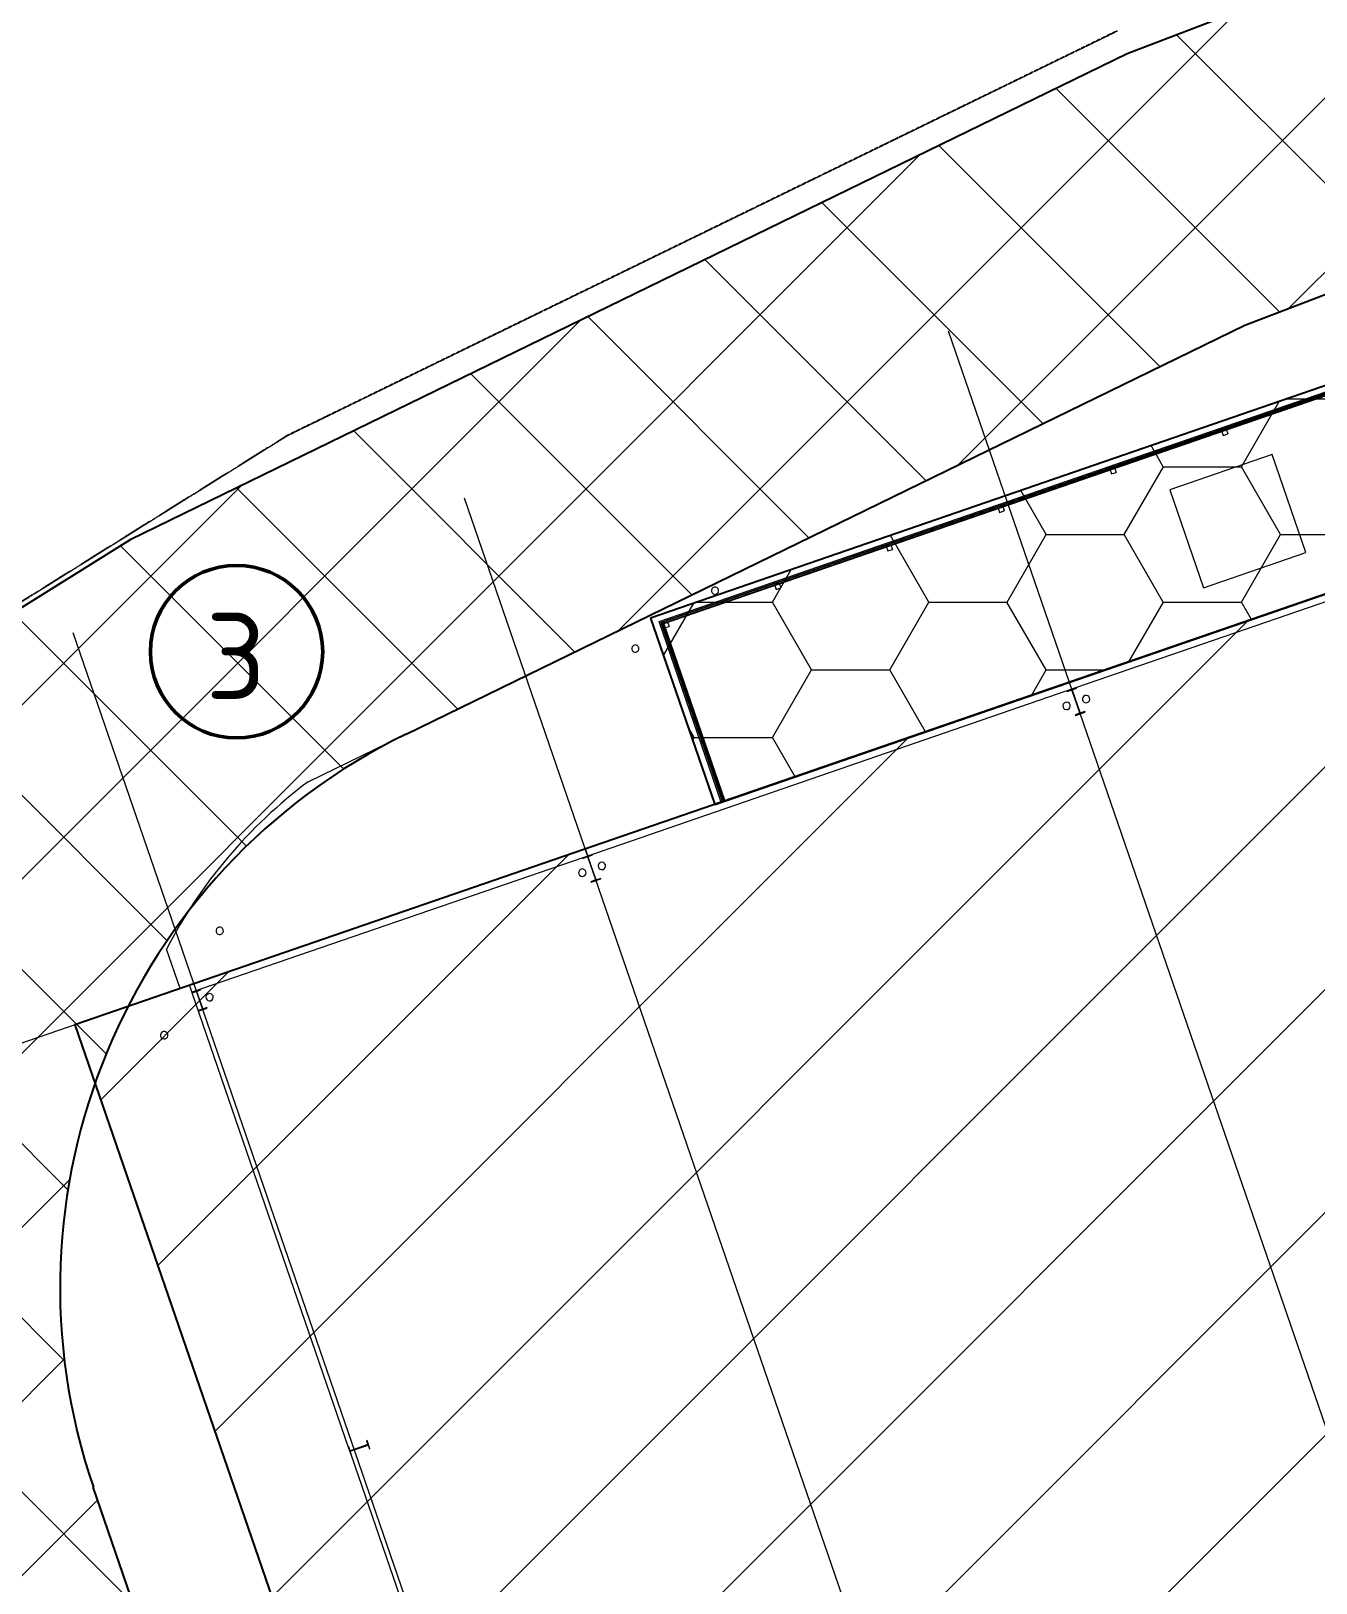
# Model space of a CAD drawing. Header units: millimetres. Extents: x 674 to 609626, y -20132 to 4061356.
# Drawn here: x 62109 to 88203, y 3983554 to 4015057 of the extents above; entities that cross this region are included whole.
import ezdxf

# ---------------------------------------------------------------- set-up
doc = ezdxf.new("R2010")
doc.units = ezdxf.units.MM
doc.linetypes.add('AEC_Double Dash', pattern=[39, 15, -4, 6, -4, 6, -4])
doc.linetypes.add('Boundary', pattern=[16, 5, -2, 5, -2, 0, -2])
for name, color, linetype, lineweight in [('A-000-M_MASS', 13, 'Continuous', 25), ('A-010-M_LINE', 90, 'Continuous', 18), ('A-060-M_DETAIL', 3, 'Continuous', 25), ('A-214-M_CURT_WALL', 52, 'Continuous', 13), ('A-230-M_FLOOR', 192, 'Continuous', 13), ('C-910-M_SITE_BOUND', 91, 'Boundary', 25), ('C-953-M_PARKING', 70, 'Continuous', 13), ('M-520-M_DRAINAGE_FW', 2, 'Continuous', 13), ('S-280-M_COLUMN', 52, 'Continuous', 13), ('S-280-M_STRUCT_FRAME', 12, 'Continuous', 13), ('Z-030-M_GRID', 191, 'Continuous', 13), ('Z-060-M_DETAIL', 92, 'Continuous', 25)]:
    doc.layers.add(name, color=color, linetype=linetype, lineweight=lineweight)
doc.styles.add('ISOCPEUR_2', font='isocpeur.ttf', dxfattribs={"height": 1750})

# ---------------------------------------------------------------- blocks, each defined once
blk = doc.blocks.new('Family - ___-240017-S0_021 - GROUND LOADING PLAN')
at = {"layer": 'C-910-M_SITE_BOUND', "color": 21, "linetype": 'AEC_Double Dash', "lineweight": 5}
for p, q in [((-2439332, 4015057), (-2456193, 4006840)), ((-2456193, 4006840), (-2471949, 3996996))]:
    blk.add_line(p, q, dxfattribs=at)
blk = doc.blocks.new('Structural Framing 21 - Structural Framing 1-750478-S0_021 - GROUND LOADING PLAN')
at = {"layer": 'S-280-M_STRUCT_FRAME', "lineweight": 5}
for p, q in [((-2457948, 3995604), (-2458117, 3995546)), ((-2458117, 3995546), (-2458113, 3995536)), ((-2458113, 3995536), (-2458043, 3995560)), ((-2458029, 3995552), (-2457912, 3995214)), ((-2457905, 3995216), (-2458022, 3995555)), ((-2458015, 3995569), (-2457945, 3995593)), ((-2457945, 3995593), (-2457948, 3995604)), ((-2457821, 3995233), (-2457891, 3995209)), ((-2457817, 3995223), (-2457821, 3995233)), ((-2457919, 3995199), (-2457989, 3995175)), ((-2457989, 3995175), (-2457986, 3995165)), ((-2457986, 3995165), (-2457817, 3995223))]:
    blk.add_line(p, q, dxfattribs=at)
for centre, start, end in [((-2458040, 3995549), 19.0004, 109.0004), ((-2458011, 3995559), 109.0004, 199.0004), ((-2457923, 3995210), 289.0004, 19.0004), ((-2457894, 3995220), 199.0004, 289.0004)]:
    blk.add_arc(centre, 11.4, start, end, dxfattribs=at)
blk = doc.blocks.new('Structural Framing 30 - Structural Framing 1-951963-S0_021 - GROUND LOADING PLAN')
at = {"layer": 'S-280-M_STRUCT_FRAME', "lineweight": 5}
for p, q in [((-2449991, 3998344), (-2450189, 3998276)), ((-2450189, 3998276), (-2450185, 3998263)), ((-2450185, 3998263), (-2450104, 3998291)), ((-2450086, 3998282), (-2449932, 3997835)), ((-2449923, 3997838), (-2450077, 3998285)), ((-2450068, 3998303), (-2449987, 3998331)), ((-2449987, 3998331), (-2449991, 3998344)), ((-2449940, 3997817), (-2450021, 3997789)), ((-2450021, 3997789), (-2450017, 3997776)), ((-2450017, 3997776), (-2449820, 3997844)), ((-2449824, 3997857), (-2449905, 3997829)), ((-2449820, 3997844), (-2449824, 3997857))]:
    blk.add_line(p, q, dxfattribs=at)
for centre, start, end in [((-2450099, 3998278), 19.0004, 109.0004), ((-2450064, 3998290), 109.0004, 199.0004), ((-2449945, 3997830), 289.0004, 19.0004), ((-2449909, 3997842), 199.0004, 289.0004)]:
    blk.add_arc(centre, 14, start, end, dxfattribs=at)
blk = doc.blocks.new('Mechanical - Condensers - Mechanical - Condensers-1249279-S0_021 - GROUND LOADING PLAN')
at = {"layer": 'A-000-M_MASS', "lineweight": 5}
for p, q in [((-2436186, 4006458), (-2438266, 4005742)), ((-2435503, 4004473), (-2436186, 4006458)), ((-2438266, 4005742), (-2437583, 4003756)), ((-2437583, 4003756), (-2435503, 4004473))]:
    blk.add_line(p, q, dxfattribs=at)
blk = doc.blocks.new('UB _Column_ - 410UB54-1478387-S0_021 - GROUND LOADING PLAN')
at = {"layer": 'S-280-M_COLUMN', "lineweight": 5}
for p, q in [((89, 201), (-89, 201)), ((-89, 201), (-89, 191)), ((-89, 191), (-4, 191)), ((-4, 191), (-4, -191)), ((4, -191), (4, 191)), ((4, 191), (89, 191)), ((89, 191), (89, 201)), ((-4, -191), (-89, -191)), ((-89, -191), (-89, -202)), ((-89, -202), (89, -202)), ((89, -191), (4, -191)), ((89, -202), (89, -191))]:
    blk.add_line(p, q, dxfattribs=at)
blk = doc.blocks.new('Downpipe - L Spreader - Default-3252010-S0_021 - GROUND LOADING PLAN')
at = {"layer": 'M-520-M_DRAINAGE_FW', "lineweight": 5}
for start, end in [(0, 180), (180, 0)]:
    blk.add_arc((-40, 150), 75, start, end, dxfattribs=at)
blk = doc.blocks.new('Downpipe - L Spreader - Default-3251983-S0_021 - GROUND LOADING PLAN')
at = {"layer": 'M-520-M_DRAINAGE_FW', "lineweight": 5}
for start, end in [(360, 180), (180, 360)]:
    blk.add_arc((-40, -150), 75, start, end, dxfattribs=at)
blk = doc.blocks.new('Downpipe - Straight - 01 - 150D-1616291-S0_021 - GROUND LOADING PLAN')
at = {"layer": 'M-520-M_DRAINAGE_FW', "lineweight": 5}
for start, end in [(0, 180), (360, 180), (180, 0), (180, 360)]:
    blk.add_arc((-40, 100), 75, start, end, dxfattribs=at)
blk = doc.blocks.new('Structural Framing 36 - Structural Framing 1-1636954-S0_021 - GROUND LOADING PLAN')
at = {"layer": 'S-280-M_STRUCT_FRAME', "lineweight": 5}
for p, q in [((-2440158, 4001730), (-2440356, 4001662)), ((-2440356, 4001662), (-2440351, 4001649)), ((-2440351, 4001649), (-2440270, 4001677)), ((-2440253, 4001668), (-2440098, 4001221)), ((-2440089, 4001224), (-2440244, 4001671)), ((-2440235, 4001689), (-2440154, 4001717)), ((-2440154, 4001717), (-2440158, 4001730)), ((-2440184, 4001162), (-2439986, 4001230)), ((-2439991, 4001243), (-2440072, 4001215)), ((-2439986, 4001230), (-2439991, 4001243)), ((-2440107, 4001203), (-2440188, 4001175)), ((-2440188, 4001175), (-2440184, 4001162))]:
    blk.add_line(p, q, dxfattribs=at)
for centre, start, end in [((-2440266, 4001664), 19.0004, 109.0004), ((-2440230, 4001676), 109.0004, 199.0004), ((-2440112, 4001216), 289.0004, 19.0004), ((-2440076, 4001228), 199.0004, 289.0004)]:
    blk.add_arc(centre, 14, start, end, dxfattribs=at)
blk = doc.blocks.new('Bollard_Typical - 150mm Diameter - BOL001 _fixed_-1895789-S0_021 - GROUND LOADING PLAN')
at = {"layer": 'C-953-M_PARKING', "lineweight": 5}
for start, end in [(360, 180), (180, 0)]:
    blk.add_arc((1.2, -75), 75, start, end, dxfattribs=at)
blk = doc.blocks.new('Rectangular Mullion - LVR002 - Swaged Louvre-3353512-S0_021 - GROUND LOADING PLAN')
at = {"layer": 'A-214-M_CURT_WALL', "lineweight": 5}
for p, q in [((-2448567, 4003033), (-2434862, 4007752)), ((-2434855, 4007733), (-2448542, 4003020))]:
    blk.add_line(p, q, dxfattribs=at)
blk = doc.blocks.new('Rectangular Mullion - LVR002 - Swaged Louvre-V67-S0_021 - GROUND LOADING PLAN')
at = {"layer": 'A-214-M_CURT_WALL', "lineweight": 5}
for p, q in [((-2448639, 4003068), (-2434880, 4007806)), ((-2434871, 4007777), (-2448601, 4003049)), ((-2448596, 4003047), (-2434869, 4007773)), ((-2434880, 4007806), (-2434877, 4007795)), ((-2434869, 4007773), (-2434871, 4007777)), ((-2448601, 4003049), (-2448596, 4003047))]:
    blk.add_line(p, q, dxfattribs=at)
blk = doc.blocks.new('Rectangular Mullion - LVR002 - Swaged Louvre-3353511-S0_021 - GROUND LOADING PLAN')
at = {"layer": 'A-214-M_CURT_WALL', "lineweight": 5}
for p, q in [((-2447324, 3999421), (-2448567, 4003033)), ((-2448542, 4003020), (-2447305, 3999427)), ((-2447324, 3999421), (-2447345, 3999414)), ((-2447305, 3999427), (-2447324, 3999421))]:
    blk.add_line(p, q, dxfattribs=at)
blk = doc.blocks.new('Rectangular Mullion - LVR002 - Swaged Louvre-V70-S0_021 - GROUND LOADING PLAN')
at = {"layer": 'A-214-M_CURT_WALL', "lineweight": 5}
for p, q in [((-2447377, 3999403), (-2448639, 4003068)), ((-2448596, 4003047), (-2448601, 4003049)), ((-2448601, 4003049), (-2447349, 3999412)), ((-2447345, 3999414), (-2448596, 4003047)), ((-2447349, 3999412), (-2447377, 3999403)), ((-2447349, 3999412), (-2447345, 3999414))]:
    blk.add_line(p, q, dxfattribs=at)
blk = doc.blocks.new('aba - Structural Column - Steel - SHS - SHS100x100x9-3123692-S0_021 - GROUND LOADING PLAN')
at = {"layer": 'S-280-M_COLUMN', "lineweight": 5}
for p, q in [((-50, 50), (-50, -50)), ((-50, 50), (50, 50)), ((50, 50), (50, -50)), ((-50, -50), (50, -50))]:
    blk.add_line(p, q, dxfattribs=at)
blk = doc.blocks.new('25021-APA-ZZ-ZZ-M3-AR-000001_V3_rvt-1-S0_021 - GROUND LOADING PLAN')
at = {"layer": 'A-230-M_FLOOR', "lineweight": 5}
for p, q in [((-2439133, 4014597), (-2433960, 4016571)), ((-2436744, 4009087), (-2419330, 4015733)), ((-2459382, 4004730), (-2439133, 4014597)), ((-2416587, 4014235), (-2448810, 4003140)), ((-2455763, 3999818), (-2436744, 4009087)), ((-2430522, 4005048), (-2440158, 4001730)), ((-2461958, 4003120), (-2459382, 4004730)), ((-2434717, 4003762), (-2447305, 3999427)), ((-2448810, 4003140), (-2447724, 3999985)), ((-2440356, 4001662), (-2449991, 3998344)), ((-2447377, 3999403), (-2458365, 3995619)), ((-2450086, 3998311), (-2450135, 3998453)), ((-2450189, 3998276), (-2457948, 3995604)), ((-2458365, 3995619), (-2458641, 3996420)), ((-2458176, 3995684), (-2458127, 3995542)), ((-2458117, 3995546), (-2458127, 3995542)), ((-2458127, 3995542), (-2454949, 3986313)), ((-2454891, 3986145), (-2451693, 3976858)), ((-2460127, 3985498), (-2453643, 3966574))]:
    blk.add_line(p, q, dxfattribs=at)
blk.add_arc((-2449762, 3991820), 10000, 126.8838, 152.6142, dxfattribs=at)
for points, knots in [([(-2458200, 3997183), (-2458316, 3997032), (-2458846, 3996312), (-2459297, 3995536), (-2459598, 3994901)], [-0.3178965, -0.3178965, -0.3178965, -0.3178965, -0.25, 0, 0, 0, 0]), ([(-2459598, 3994901), (-2459943, 3994174), (-2460293, 3993200), (-2460521, 3992195), (-2460564, 3991974)], [-1, -1, -1, -1, -0.75, -0.68, -0.68, -0.68, -0.68]), ([(-2460564, 3991974), (-2460677, 3991406), (-2460851, 3990029), (-2460762, 3987832), (-2460388, 3986260), (-2460127, 3985498)], [-0.68, -0.68, -0.68, -0.68, -0.5, -0.25, 0, 0, 0, 0])]:
    blk.add_open_spline(points, degree=3, knots=knots, dxfattribs=at)
at = {"layer": 'A-000-M_MASS', "color": 253, "lineweight": 5}
blk.add_blockref('Mechanical - Condensers - Mechanical - Condensers-1249279-S0_021 - GROUND LOADING PLAN', (0, 0), dxfattribs=at)
at = {"layer": 'A-214-M_CURT_WALL', "color": 253, "lineweight": 5}
for name in ['Rectangular Mullion - LVR002 - Swaged Louvre-V67-S0_021 - GROUND LOADING PLAN', 'Rectangular Mullion - LVR002 - Swaged Louvre-3353512-S0_021 - GROUND LOADING PLAN', 'Rectangular Mullion - LVR002 - Swaged Louvre-V70-S0_021 - GROUND LOADING PLAN', 'Rectangular Mullion - LVR002 - Swaged Louvre-3353511-S0_021 - GROUND LOADING PLAN']:
    blk.add_blockref(name, (0, 0), dxfattribs=at)
at = {"layer": 'C-910-M_SITE_BOUND', "color": 253, "lineweight": 5}
blk.add_blockref('Family - ___-240017-S0_021 - GROUND LOADING PLAN', (0, 0), dxfattribs=at)
at = {"layer": 'C-953-M_PARKING', "color": 253, "lineweight": 5, "rotation": 14.44475166208499}
for p in [(-2447522, 4003768), (-2449140, 4002592), (-2457580, 3996864), (-2458707, 3994745)]:
    blk.add_blockref('Bollard_Typical - 150mm Diameter - BOL001 _fixed_-1895789-S0_021 - GROUND LOADING PLAN', p, dxfattribs=at)
at = {"layer": 'M-520-M_DRAINAGE_FW', "color": 253, "lineweight": 5}
for name, p, rotation in [('Downpipe - L Spreader - Default-3252010-S0_021 - GROUND LOADING PLAN', (-2439879, 4001366), 19.00040712024361), ('Downpipe - L Spreader - Default-3251983-S0_021 - GROUND LOADING PLAN', (-2440351, 4001203), 199.0004071202827), ('Downpipe - L Spreader - Default-3251983-S0_021 - GROUND LOADING PLAN', (-2450185, 3997817), 199.0004071202827), ('Downpipe - L Spreader - Default-3252010-S0_021 - GROUND LOADING PLAN', (-2449713, 3997980), 19.00040712024361), ('Downpipe - Straight - 01 - 150D-1616291-S0_021 - GROUND LOADING PLAN', (-2457696, 3995363), 19.00040712024361)]:
    blk.add_blockref(name, p, dxfattribs=dict(at, rotation=rotation))
at = {"layer": 'S-280-M_COLUMN', "color": 253, "lineweight": 5}
for name, p, rotation in [('aba - Structural Column - Steel - SHS - SHS100x100x9-3123692-S0_021 - GROUND LOADING PLAN', (-2437153, 4006910), 19.00040712015785), ('aba - Structural Column - Steel - SHS - SHS100x100x9-3123692-S0_021 - GROUND LOADING PLAN', (-2439422, 4006129), 19.00040712015785), ('aba - Structural Column - Steel - SHS - SHS100x100x9-3123692-S0_021 - GROUND LOADING PLAN', (-2441691, 4005348), 19.00040712015785), ('aba - Structural Column - Steel - SHS - SHS100x100x9-3123692-S0_021 - GROUND LOADING PLAN', (-2443961, 4004566), 19.00040712015785), ('aba - Structural Column - Steel - SHS - SHS100x100x9-3123692-S0_021 - GROUND LOADING PLAN', (-2446230, 4003785), 19.00040712015785), ('aba - Structural Column - Steel - SHS - SHS100x100x9-3123692-S0_021 - GROUND LOADING PLAN', (-2448499, 4003003), 19.00040712015785), ('UB _Column_ - 410UB54-1478387-S0_021 - GROUND LOADING PLAN', (-2454730, 3986295), 289.000407120492)]:
    blk.add_blockref(name, p, dxfattribs=dict(at, rotation=rotation))
at = {"layer": 'S-280-M_STRUCT_FRAME', "color": 253, "lineweight": 5}
for name in ['Structural Framing 36 - Structural Framing 1-1636954-S0_021 - GROUND LOADING PLAN', 'Structural Framing 30 - Structural Framing 1-951963-S0_021 - GROUND LOADING PLAN', 'Structural Framing 21 - Structural Framing 1-750478-S0_021 - GROUND LOADING PLAN']:
    blk.add_blockref(name, (0, 0), dxfattribs=at)
blk = doc.blocks.new('Family - ___-3870354-S0_021 - GROUND LOADING PLAN')
at = {"layer": 'C-910-M_SITE_BOUND'}
for p, q in [((-2439332, 4015057), (-2456193, 4006840)), ((-2456193, 4006840), (-2471949, 3996996))]:
    blk.add_line(p, q, dxfattribs=at)
blk = doc.blocks.new('NRP_Load Tag _v2_ - NRP_Load Tag-532938-S0_021 - GROUND LOADING PLAN')
at = {"layer": 'A-060-M_DETAIL', "lineweight": 50}
for start, end in [(360, 180), (180, 360)]:
    blk.add_arc((0, 0), 3.5, start, end, dxfattribs=at)

msp = doc.modelspace()

# ---------------------------------------------------------------- hatches: boundary and pattern name
at = {"layer": 'Z-060-M_DETAIL', "lineweight": 18}
h = msp.add_hatch(dxfattribs=at)
h.set_pattern_fill('FP_39', color=150, style=0, pattern_type=2)
h.set_pattern_definition([(45, (2523501.4, 0), (-1767.767, 1767.767), []), (135, (2523501.4, 0), (-1767.767, -1767.767), [])])
h.paths.add_polyline_path([(96245, 3945586), (100712, 3950053), (100488, 3950102), (100182, 3950188), (100047, 3950231), (99832, 3950312), (99622, 3950403), (99416, 3950505), (99164, 3950647), (99020, 3950737), (98831, 3950868), (97520, 3951917), (97129, 3952216), (96907, 3952378), (96590, 3952594), (96111, 3952893), (95937, 3952997), (95601, 3953183), (95093, 3953438), (94914, 3953524), (94563, 3953678), (94075, 3953870), (93847, 3953954), (93483, 3954076), (93057, 3954202), (92745, 3954285), (92372, 3954373), (91996, 3954449), (91617, 3954513), (91237, 3954566), (90856, 3954607), (90474, 3954636), (90004, 3954655), (89707, 3954660), (81061, 3954660), (80707, 3954666), (80355, 3954685), (80003, 3954716), (79652, 3954760), (79303, 3954816), (78957, 3954885), (78613, 3954965), (78272, 3955058), (77790, 3955213), (77601, 3955280), (77272, 3955408), (76948, 3955548), (76628, 3955700), (76315, 3955862), (76007, 3956036), (75706, 3956221), (75411, 3956416), (75124, 3956621), (74737, 3956925), (74571, 3957062), (74307, 3957297), (74052, 3957540), (73719, 3957888), (73567, 3958055), (73298, 3958377), (73121, 3958602), (72912, 3958887), (72714, 3959180), (72526, 3959479), (72349, 3959785), (72183, 3960096), (72028, 3960414), (71884, 3960737), (71752, 3961064), (71632, 3961397), (63374, 3985498), (63253, 3985872), (63143, 3986250), (63045, 3986631), (62959, 3987015), (62886, 3987401), (62823, 3987800), (62775, 3988180), (62738, 3988571), (62713, 3988964), (62701, 3989357), (62701, 3989750), (62714, 3990143), (62739, 3990536), (62776, 3990927), (62851, 3991478), (62887, 3991706), (62961, 3992092), (63047, 3992476), (63145, 3992857), (63282, 3993317), (63377, 3993608), (63540, 3994053), (63656, 3994344), (63812, 3994705), (64029, 3995155), (64159, 3995411), (64349, 3995755), (64558, 3996107), (64761, 3996425), (65067, 3996867), (65214, 3997068), (65455, 3997378), (65706, 3997681), (65967, 3997976), (66236, 3998262), (66594, 3998614), (66830, 3998833), (67098, 3999068), (67401, 3999318), (67712, 3999559), (68031, 3999789), (68357, 4000010), (68689, 4000220), (69028, 4000420), (69373, 4000608), (69724, 4000786), (86757, 4009087), (104171, 4015733), (114432, 4019404), (115522, 4019791), (117414, 4020449), (119311, 4021097), (121212, 4021733), (123116, 4022358), (125024, 4022971), (126936, 4023573), (128851, 4024164), (130769, 4024743), (132692, 4025311), (134788, 4025915), (136546, 4026412), (138860, 4027048), (140413, 4027467), (142931, 4028126), (144292, 4028475), (147002, 4029149), (148183, 4029438), (151073, 4030119), (152086, 4030354), (154041, 4030794), (155999, 4031223), (157959, 4031640), (159922, 4032046), (170220, 4034141), (171181, 4031349), (196234, 4037610), (195955, 4039377), (260999, 4052607), (261254, 4052656), (262017, 4052784), (262525, 4052859), (263040, 4052927), (263638, 4052993), (264238, 4053047), (265070, 4053101), (265440, 4053120), (266042, 4053138), (267106, 4053144), (286913, 4053144), (287204, 4053138), (287495, 4053120), (287784, 4053090), (288072, 4053047), (288358, 4052993), (288642, 4052927), (288922, 4052850), (289199, 4052760), (289498, 4052649), (289741, 4052547), (290004, 4052424), (290263, 4052290), (290515, 4052146), (290762, 4051991), (291002, 4051826), (291234, 4051651), (291533, 4051401), (291677, 4051273), (291886, 4051071), (292086, 4050860), (292278, 4050641), (292527, 4050322), (292633, 4050180), (292796, 4049938), (292948, 4049691), (293090, 4049437), (293222, 4049177), (293343, 4048912), (293452, 4048642), (293569, 4048308), (293637, 4048091), (293712, 4047809), (293776, 4047525), (293827, 4047239), (296518, 4030249), (296518, 4059144), (268053, 4059144), (267282, 4059138), (266510, 4059120), (265738, 4059090), (264968, 4059049), (264197, 4058995), (263428, 4058930), (262660, 4058852), (261893, 4058763), (260999, 4058643), (260364, 4058549), (259603, 4058425), (258843, 4058288), (258085, 4058140), (158330, 4037845), (156365, 4037439), (154402, 4037021), (152442, 4036592), (150485, 4036151), (148530, 4035698), (146578, 4035234), (144629, 4034758), (142683, 4034271), (140740, 4033771), (138800, 4033261), (136862, 4032738), (134788, 4032165), (132997, 4031659), (131070, 4031102), (129146, 4030534), (126646, 4029776), (125308, 4029363), (123394, 4028760), (121484, 4028146), (119577, 4027521), (117675, 4026884), (115776, 4026236), (113881, 4025576), (110360, 4024322), (102090, 4021360), (84369, 4014597), (64120, 4004730), (61505, 4003095), (61206, 4002902), (60874, 4002672), (60551, 4002433), (60234, 4002184), (59926, 4001925), (59626, 4001656), (59334, 4001378), (59052, 4001091), (58778, 4000796), (58514, 4000492), (58259, 4000180), (58014, 3999860), (57780, 3999533), (57555, 3999199), (57328, 3998833), (57139, 3998510), (56946, 3998156), (56766, 3997796), (56596, 3997431), (56438, 3997060), (56291, 3996685), (56157, 3996306), (56034, 3995922), (55923, 3995535), (55824, 3995144), (55738, 3994751), (55664, 3994355), (55602, 3993957), (55553, 3993558), (55516, 3993157), (55492, 3992755), (55480, 3992352), (55481, 3991949), (55499, 3991478), (55521, 3991145), (55559, 3990744), (55610, 3990345), (55674, 3989947), (55750, 3989552), (55838, 3989159), (55938, 3988769), (56051, 3988382), (56244, 3987800), (67013, 3956365), (67139, 3956015), (67277, 3955669), (67426, 3955328), (67612, 3954942), (67757, 3954661), (67939, 3954336), (68131, 3954018), (68333, 3953705), (68546, 3953400), (68768, 3953101), (69000, 3952810), (69241, 3952527), (69492, 3952252), (69751, 3951985), (70019, 3951726), (70295, 3951477), (70579, 3951236), (70871, 3951005), (71171, 3950784), (71477, 3950573), (71790, 3950371), (72109, 3950180), (72435, 3950000), (72766, 3949830), (73103, 3949672), (73444, 3949524), (73791, 3949387), (74141, 3949262), (74496, 3949149), (74854, 3949047), (75215, 3948956), (75579, 3948878), (75945, 3948811), (76313, 3948757), (76683, 3948715), (77054, 3948684), (77426, 3948666), (77798, 3948660), (88374, 3948660), (88760, 3948654), (89146, 3948635), (89531, 3948603), (90004, 3948546), (90296, 3948502), (90676, 3948433), (91054, 3948352), (91429, 3948258), (91800, 3948152), (92168, 3948034), (92531, 3947904), (92891, 3947763), (93245, 3947609), (93594, 3947444), (94075, 3947192), (94276, 3947081), (94607, 3946882), (94932, 3946673), (95250, 3946454), (95560, 3946224), (95863, 3945984), (96111, 3945732)])
h = msp.add_hatch(dxfattribs=at)
h.set_pattern_fill('FP_43', color=240, style=0, pattern_type=2)
h.set_pattern_definition([(45, (2523501.4, 0), (-2262.7417, 2262.7417), [])])
h.paths.add_polyline_path([(76024, 3957063), (123550, 3973428), (125141, 3968809), (218853, 3968809), (215362, 3990817), (202456, 3993537), (201710, 3998248), (201451, 3998207), (195477, 4036005), (168099, 4029182), (167515, 4030872), (63001, 3994884), (75754, 3957846)])
h = msp.add_hatch(dxfattribs=at)
h.set_pattern_fill('FP_41', color=190, style=0, pattern_type=2)
h.set_pattern_definition([(0, (2523501.4, 0), (2381.25, 1374.815), [1587.5, -3175]), (120, (2523501.4, 0), (-2381.2497, 1374.8155), [1587.5, -3175]), (60, (2523501.4, 0), (0.0003, 2749.6305), [0, -3175, 1587.5, 0])])
h.paths.add_polyline_path([(75993, 3999357), (108358, 4010502), (107056, 4014284), (74691, 4003140), (74908, 4002511)])

# ---------------------------------------------------------------- linework, layer by layer
at = {"layer": 'A-010-M_LINE', "lineweight": 25}
for p, q in [((167515, 4030872), (63001, 3994884)), ((102090, 4021360), (84369, 4014597)), ((86757, 4009087), (104171, 4015733)), ((84369, 4014597), (64120, 4004730)), ((107056, 4014284), (74691, 4003140)), ((75993, 3999357), (108358, 4010502)), ((69724, 4000786), (86757, 4009087)), ((64120, 4004730), (61544, 4003120)), ((74691, 4003140), (75993, 3999357)), ((63001, 3994884), (76024, 3957063)), ((71632, 3961397), (63374, 3985498))]:
    msp.add_line(p, q, dxfattribs=at)
msp.add_arc((75200, 3989549), 12500, 115.9812, 198.9114, dxfattribs=at)
at = {"layer": 'Z-030-M_GRID'}
for p, q in [((171746, 4032329), (43294, 3988098)), ((106169, 3935121), (80742, 4008963)), ((96335, 3931735), (70909, 4005577)), ((85766, 3936616), (62962, 4002841))]:
    msp.add_line(p, q, dxfattribs=at)

# ---------------------------------------------------------------- block references
at = {"lineweight": 5}
msp.add_blockref('25021-APA-ZZ-ZZ-M3-AR-000001_V3_rvt-1-S0_021 - GROUND LOADING PLAN', (2523501, 0), dxfattribs=at)
at = {"layer": 'A-060-M_DETAIL', "lineweight": 50, "xscale": 499.9999999999995, "yscale": 499.9999999999995, "zscale": 499.9999999999995}
msp.add_blockref('NRP_Load Tag _v2_ - NRP_Load Tag-532938-S0_021 - GROUND LOADING PLAN', (66282, 4002458), dxfattribs=at)
at = {"layer": 'C-910-M_SITE_BOUND'}
msp.add_blockref('Family - ___-3870354-S0_021 - GROUND LOADING PLAN', (2523501, 0), dxfattribs=at)

# ---------------------------------------------------------------- texts
at = {"layer": 'A-060-M_DETAIL', "lineweight": 13, "insert": (65653, 4003244), "char_height": 1750, "width": 1483.12, "attachment_point": 1, "style": 'ISOCPEUR_2'}
msp.add_mtext('3', dxfattribs=at)

doc.saveas('drawing.dxf')
